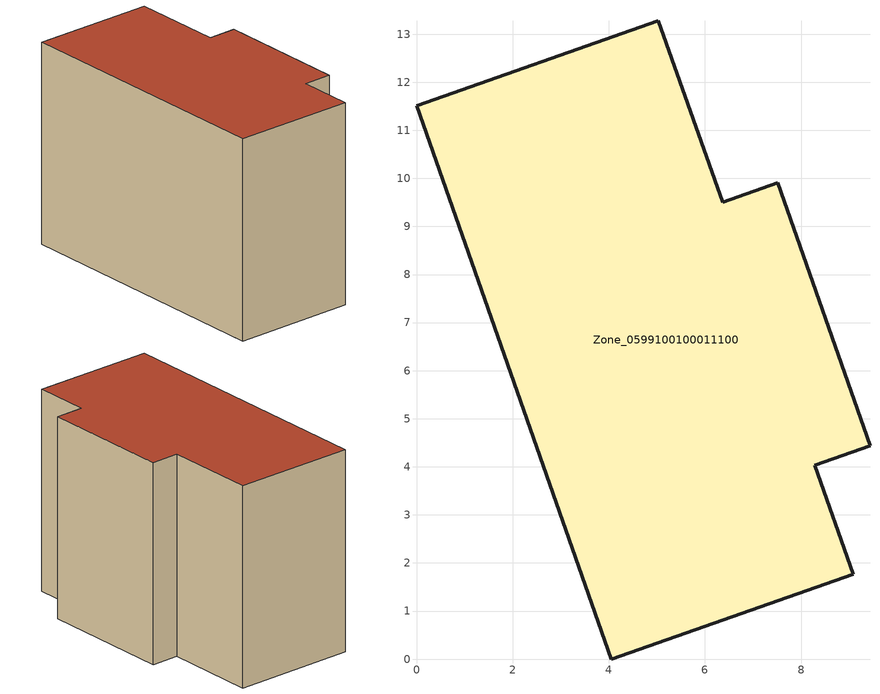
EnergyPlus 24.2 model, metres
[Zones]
Zone_0599100100011100
 floor ground (C_G): 4.05,0 0,11.51 5.03,13.28 6.37,9.5 7.52,9.91 9.43,4.44 8.29,4.04 9.08,1.77 z0
 wall outside (C_F): 6.37,9.5 5.03,13.28 0,11.51 4.05,0 9.08,1.77 8.29,4.04 9.43,4.44 7.52,9.91 6.37,9.5 z0:8.76
 roof outside (C_R): 9.43,4.44 7.52,9.91 6.37,9.5 5.03,13.28 0,11.51 4.05,0 9.08,1.77 8.29,4.04 z8.76
[BUILDING]
Pand.0599100100011100: North Axis=0; Terrain=City; Loads Convergence Tolerance Value=0.04; Temperature Convergence Tolerance Value=0.4; Solar Distribution=FullExterior; Maximum Number of Warmup Days=25; Minimum Number of Warmup Days=1
[Site:Location]
Rotterdam.The.Hague.AP_ZH_NLD Design_Conditions: Latitude=51.96; Longitude=4.45; Time Zone=1; Elevation=-4.5
[SITE:GROUNDTEMPERATURE:BUILDINGSURFACE]
18, 18, 18, 18, 18, 18, 18, 18, 18, 18, 18, 18
[MATERIAL] Thermal Absorptance=0.9; Solar Absorptance=0.7; Visible Absorptance=0.7
Name | Roughness | Thickness | Conductivity | Density | Specific Heat
G.TC.2015-2018 | MediumSmooth | 0.15 | 0.0428571 | 540 | 1210
F.TC.2015-2018 | Rough | 0.3 | 0.0666667 | 1920 | 840
R.TC.2015-2018 | MediumRough | 0.2 | 0.0333333 | 1500 | 1000
[CONSTRUCTION]
C_G: G.TC.2015-2018
C_F: F.TC.2015-2018
C_R: R.TC.2015-2018
[ZONE]
Zone_0599100100011100: Type=1; Multiplier=1; Ceiling Height=Autocalculate; Volume=Autocalculate; Floor Area=autocalculate; Part of Total Floor Area=Yes
[ZONEINFILTRATION:DESIGNFLOWRATE]
Infil_Zone_0599100100011100: Zone or ZoneList or Space or SpaceList=Zone_0599100100011100; Schedule=AlwaysOn; Design Flow Rate Calculation Method=Flow/Area; Flow Rate per Floor Area=0.0015; Constant Term Coefficient=1; Temperature Term Coefficient=0; Velocity Term Coefficient=0; Velocity Squared Term Coefficient=0
[HVACTEMPLATE:ZONE:IDEALLOADSAIRSYSTEM]
Zone_0599100100011100: Maximum Heating Supply Air Temperature=50; Minimum Cooling Supply Air Temperature=13; Maximum Heating Supply Air Humidity Ratio=0.0156; Minimum Cooling Supply Air Humidity Ratio=0.0077; Heating Limit=NoLimit; Cooling Limit=NoLimit; Dehumidification Control Type=ConstantSensibleHeatRatio; Cooling Sensible Heat Ratio=0.7; Dehumidification Setpoint=60; Humidification Control Type=None; Humidification Setpoint=30; Outdoor Air Method=None; Outdoor Air Flow Rate per Person=0.00944; Outdoor Air Flow Rate per Zone Floor Area=0; Outdoor Air Flow Rate per Zone=0; Demand Controlled Ventilation Type=None; Outdoor Air Economizer Type=NoEconomizer; Heat Recovery Type=None; Sensible Heat Recovery Effectiveness=0.7; Latent Heat Recovery Effectiveness=0.65
[ZONECONTROL:THERMOSTAT]
ThermostatControl_Zone_0599100100011100: Zone or ZoneList=Zone_0599100100011100; Control Type Schedule=DualSetpointControlType; Control 1=Thermostat_Zone_0599100100011100; Temperature Difference Between Cutout And Setpoint=0
[THERMOSTATSETPOINT:DUALSETPOINT]
Thermostat_Zone_0599100100011100: Heating Setpoint Temperature Schedule=HeatingSetpoint_Zone_0599100100011100; Cooling Setpoint Temperature Schedule=CoolingSetpoint_Zone_0599100100011100
[SCHEDULE:COMPACT]
HeatingSetpoint_Zone_0599100100011100: Through: 12/31, For: AllDays, Until: 24:00, 21
CoolingSetpoint_Zone_0599100100011100: Through: 12/31, For: AllDays, Until: 24:00, 24
DualSetpointControlType: Through: 12/31, For: AllDays, Until: 24:00, 4
AlwaysOn: Through: 12/31, For: AllDays, Until: 24:00, 1
